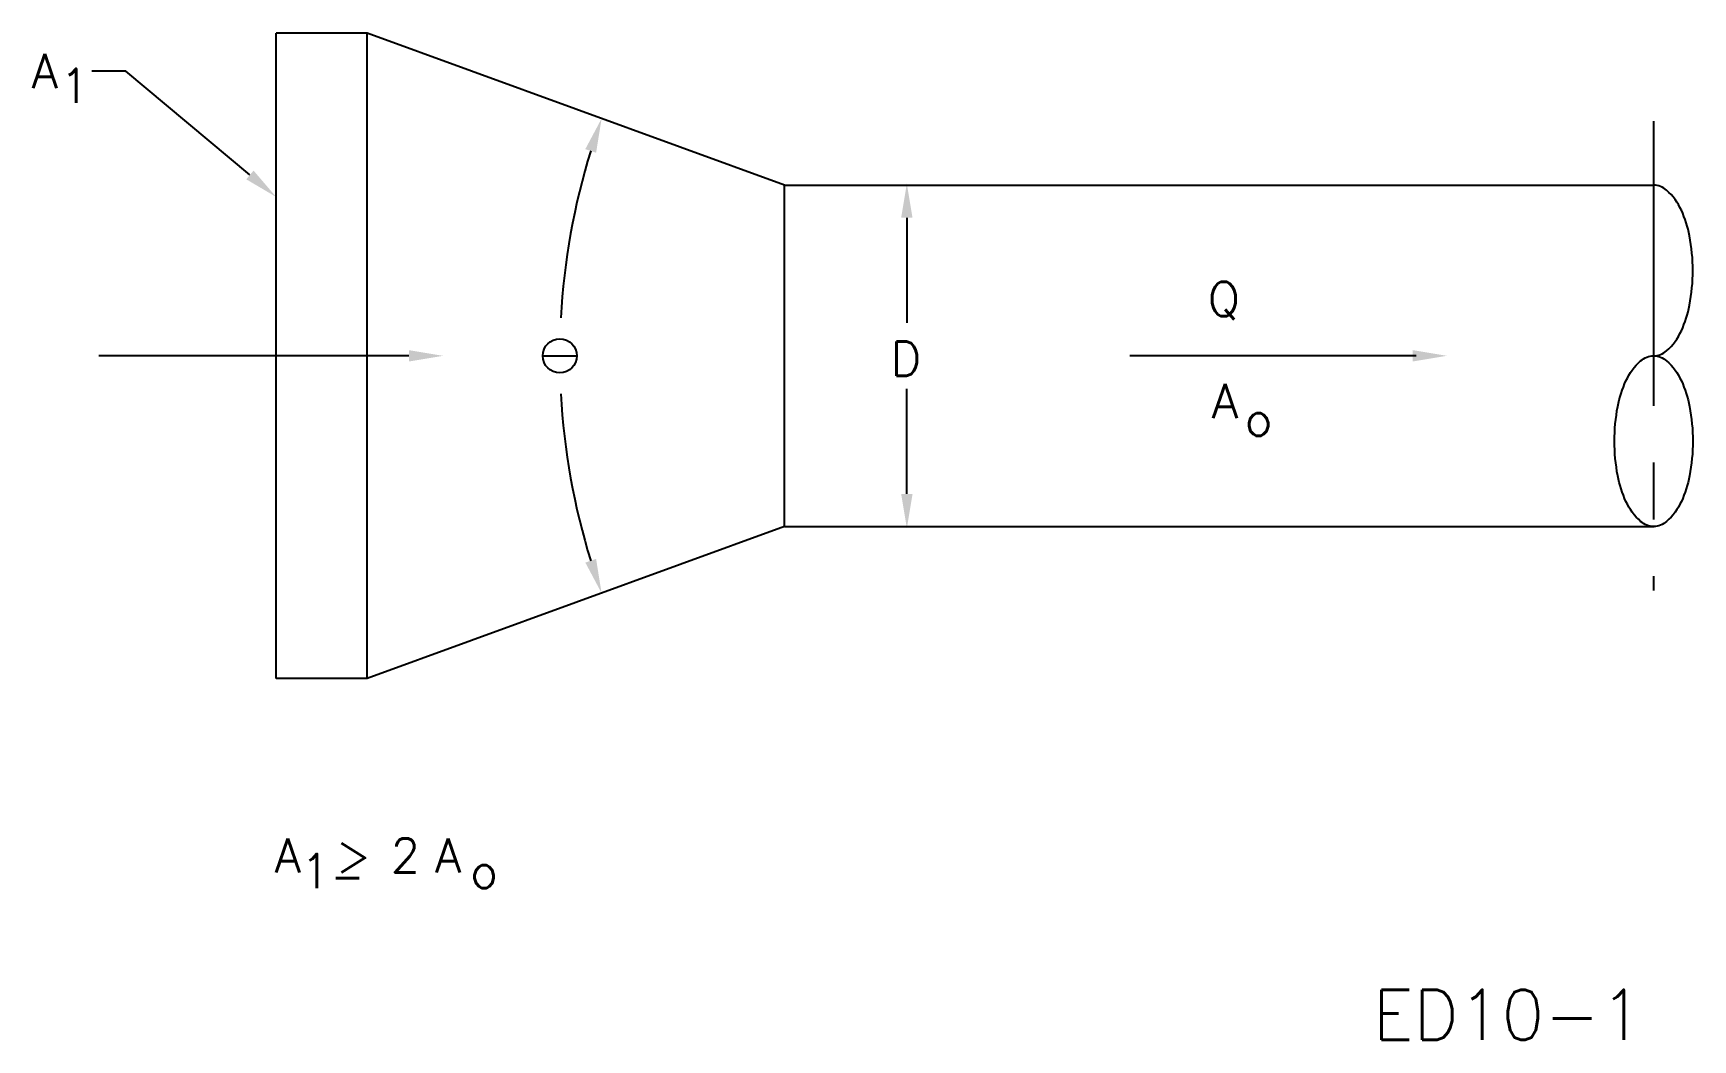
# Model space of a CAD drawing. Extents: x 1.93 to 9.22, y 1.45 to 5.87.
import ezdxf

# ---------------------------------------------------------------- set-up
doc = ezdxf.new("R2010")
doc.units = 0
doc.header["$MEASUREMENT"] = 0
doc.linetypes.add('CENTER', pattern=[2, 1.25, -0.25, 0.25, -0.25])
doc.layers.get('0').update_dxf_attribs({"linetype": 'CONTINUOUS'})
doc.layers.add('NUMBER', color=7, linetype='CONTINUOUS')
doc.styles.add('ROMANS', font='romans')

msp = doc.modelspace()

# ---------------------------------------------------------------- linework, layer by layer
for p, q in [((2.9961, 3.0357), (2.9961, 5.8719)), ((3.3961, 5.8719), (2.9961, 5.8719)), ((3.3961, 3.0357), (3.3961, 5.8719)), ((5.2317, 5.2038), (3.3961, 5.8719)), ((2.3362, 5.7055), (2.1862, 5.7055)), ((2.8812, 5.2487), (2.3362, 5.7055)), ((5.2317, 5.2038), (8.4152, 5.2038)), ((5.2317, 3.7038), (5.2317, 5.2038)), ((8.4152, 5.2038), (9.0537, 5.2038)), ((5.7691, 5.0606), (5.7691, 4.5993)), ((3.5799, 4.4538), (2.217, 4.4538)), ((4.1684, 4.4538), (4.3184, 4.4538)), ((7.7642, 4.4534), (6.7491, 4.4534)), ((8.0087, 4.4534), (7.7642, 4.4534)), ((5.7691, 3.8469), (5.7691, 4.3082)), ((5.2317, 3.7038), (3.3961, 3.0357)), ((5.2317, 3.7038), (8.4152, 3.7038)), ((8.4152, 3.7038), (9.0537, 3.7038)), ((3.3961, 3.0357), (2.9961, 3.0357))]:
    msp.add_line(p, q)
at = {"linetype": 'CENTER'}
msp.add_line((9.0521, 5.4847), (9.0521, 3.4228), dxfattribs=at)
msp.add_lwpolyline([(9.0521, 4.4538, 0.185624), (9.1093, 4.4758, 0.101934), (9.1738, 4.5636, 0.060684), (9.2099, 4.6766, 0.047006), (9.2242, 4.8288, 0.047006), (9.2099, 4.981, 0.060684), (9.1738, 5.0939, 0.101934), (9.1093, 5.1818, 0.185624), (9.0521, 5.2038, 0.185624)], format="xyb")
msp.add_lwpolyline([(9.0521, 3.7038, -0.185624), (8.9949, 3.7258, -0.101934), (8.9304, 3.8136, -0.060684), (8.8943, 3.9266, -0.047006), (8.88, 4.0788, -0.047006), (8.8943, 4.231, -0.060684), (8.9304, 4.3439, -0.101934), (8.9949, 4.4318, -0.185624), (9.0521, 4.4538, -0.185624), (9.1093, 4.4318, -0.101934), (9.1738, 4.3439, -0.060684), (9.2099, 4.231, -0.047006), (9.2242, 4.0788, -0.047006), (9.2099, 3.9266, -0.060684), (9.1738, 3.8136, -0.101934), (9.1093, 3.7258, -0.185624)], format="xyb", close=True)
msp.add_circle((4.2434, 4.4538), 0.075)
for start, end in [(162.81891, 176.86675), (183.13325, 197.18109)]:
    msp.add_arc((7.2924, 4.4538), 3.0491, start, end)
for points in [[(4.403, 5.3465), (4.3556, 5.3624), (4.4271, 5.4966)], [(2.8972, 5.2679), (2.8651, 5.2296), (2.9961, 5.1524)], [(5.7441, 5.0606), (5.7941, 5.0606), (5.7691, 5.2106)], [(3.5799, 4.4788), (3.5799, 4.4288), (3.7299, 4.4538)], [(7.9928, 4.4788), (7.9928, 4.4288), (8.1428, 4.4538)], [(5.7941, 3.8469), (5.7441, 3.8469), (5.7691, 3.6969)], [(4.403, 3.561), (4.3556, 3.5451), (4.4271, 3.4109)]]:
    msp.add_solid(points)

# ---------------------------------------------------------------- texts
at = {"style": 'ROMANS'}
for s, p in [('A', (1.9219, 5.6305)), ('1', (2.046, 5.5654)), ('Q', (7.0916, 4.6284)), ('D', (5.6975, 4.3664)), ('A', (7.1099, 4.1802)), ('o', (7.2541, 4.1017)), ('A', (2.9903, 2.1829)), ('1', (3.1046, 2.1145)), ('>', (3.2581, 2.1829)), ('2', (3.5003, 2.1829)), ('A', (3.6944, 2.1829)), ('o', (3.8498, 2.1145)), ('_', (3.2581, 2.1721))]:
    msp.add_text(s, height=0.15, dxfattribs=at).set_placement(p)
at = {"layer": 'NUMBER', "style": 'ROMANS'}
msp.add_text('ED10-1', height=0.22, dxfattribs=at).set_placement((7.8175, 1.4475))

doc.saveas('drawing.dxf')
